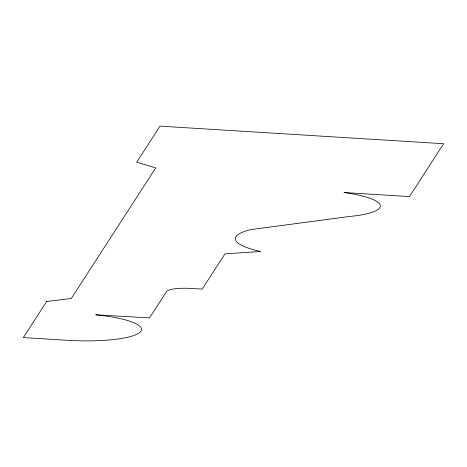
<?xml version="1.0" encoding="UTF-8"?>
<svg xmlns="http://www.w3.org/2000/svg" width="467" height="467" viewBox="0 0 467 467"><rect width="100%" height="100%" fill="white"/><g stroke="black" fill="none" stroke-linecap="round" stroke-linejoin="round"><path stroke-width="0.7" d="M46.642 301.53L23.35 337.577L66.991 340.28A66.057 13.619 2.1 0 0 139.948 332.306A66.057 13.619 2.1 0 0 95.717 314.799L149.528 317.91L166.608 291.484A22.019 4.542 2.1 0 1 191.277 288.431L202.188 289.108L224.96 253.867L260.533 251.491A78.38 16.164 2.1 0 1 250.721 229.63L349.007 216.525A66.279 13.666 2.1 0 0 380.272 205.41A66.279 13.666 2.1 0 0 344.027 192.527L409.489 196.589L443.65 143.725L159.994 126.125L136.697 162.172L155.674 167.933L71.311 298.477L46.642 301.53"/></g></svg>
